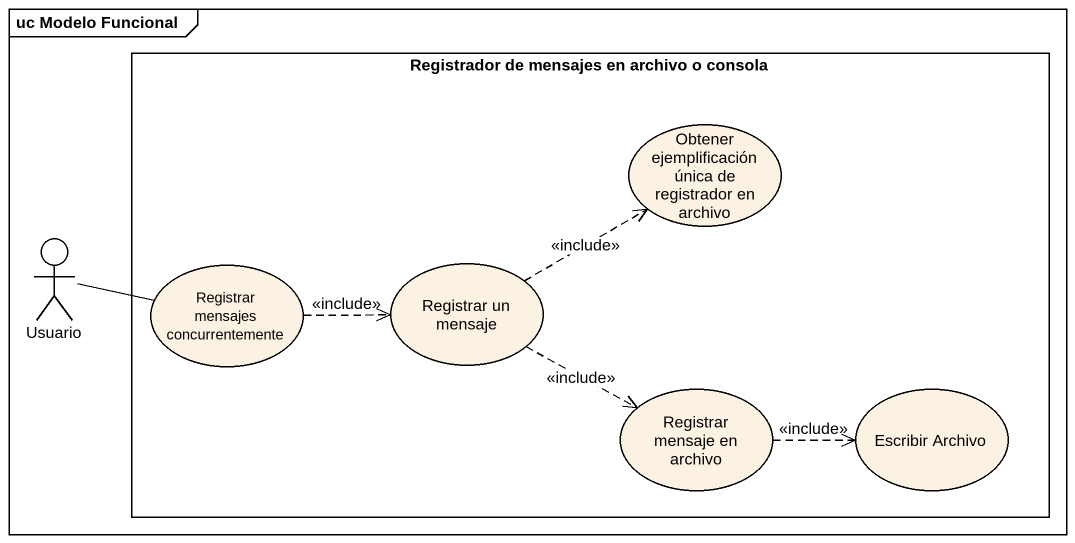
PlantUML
@startuml
mainframe uc Modelo Funcional
rectangle "Registrador de mensajes en archivo o consola" as Registrador_de_mensajes_en {
  usecase "Obtener ejemplificación única de registrador en archivo" as Obtener_ejemplificación
  usecase "Registrar mensajes concurrentemente" as Registrar_mensajes
  usecase "Registrar un mensaje" as Registrar_un_mensaje
  usecase "Registrar mensaje en archivo" as Registrar_mensaje_en_archivo
  usecase "Escribir Archivo" as Escribir_Archivo
}
actor Usuario
Usuario -right- Registrar_mensajes
Registrar_mensajes .right.> Registrar_un_mensaje : <<include>>
Registrar_un_mensaje .right.> Obtener_ejemplificación : <<include>>
Registrar_un_mensaje .right.> Registrar_mensaje_en_archivo : <<include>>
Registrar_mensaje_en_archivo .right.> Escribir_Archivo : <<include>>
@enduml
